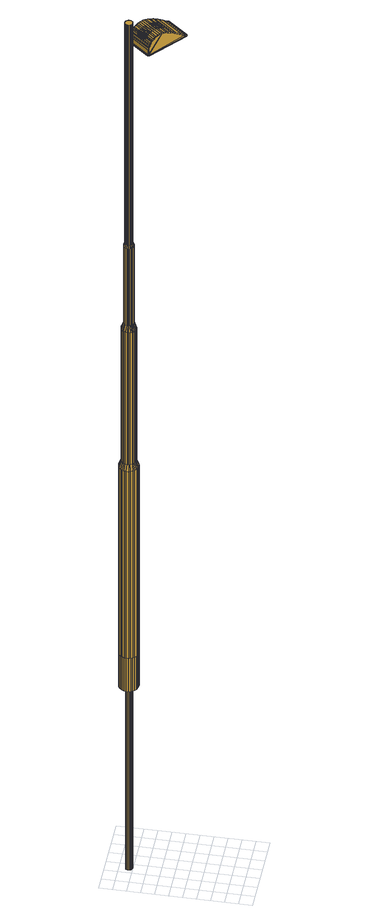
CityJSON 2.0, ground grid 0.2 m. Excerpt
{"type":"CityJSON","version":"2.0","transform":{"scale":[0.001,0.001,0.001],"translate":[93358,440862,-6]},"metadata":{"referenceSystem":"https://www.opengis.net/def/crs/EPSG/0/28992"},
"CityObjects":{
"cityfurniture1":{"type":"CityFurniture","attributes":{"Lichtpunttype":"Straatverlichting","Brondatum":"12-06-2019","Buurt_nummer":"62","Masttype":"TRAMMAST LPH 10M","Lamptype":"CPO-TW 140W KL.728","Buurtnaam":"Hillegersberg Noord","Nummer":"18","Uithoudertype":"UITHOUDER OV CONVERSIEMODEL","Geplaatst_op":"02-12-2010","Wijknummer":"6","Nivo":"0","Datum_laatste_mutatie":"07-06-2019","Straatnaam":"Straatweg","Thema":"Lichtmasten","Beheerobject":"71935/OVL-018","Armatuurtype":"4767 ARM SGS 453 1X CPO-TW 140W K EB OC FG EVSA VLAK GLAS LS-6","Objecthoogte":"10","Klasse":"Verbindingsweg 2-zijdig","Wijknaam":"Hillegersberg-Schiebroek"},"geometry":[{"type":"MultiSurface","lod":"2","boundaries":[[[0,1,2,3]],[[4,0,3,5]],[[6,4,5,7]],[[8,6,7,9]],[[10,8,9,11]],[[12,10,11,13]],[[14,12,13,15]],[[16,14,15,17]],[[18,16,17,19]],[[20,18,19,21]],[[22,20,21,23]],[[24,22,23,25]],[[26,24,25,27]],[[28,26,27,29]],[[30,28,29,31]],[[32,30,31,33]],[[34,32,33,35]],[[36,34,35,37]],[[38,36,37,39]],[[40,38,39,41]],[[42,40,41,43]],[[44,42,43,45]],[[46,44,45,47]],[[1,46,47,2]],[[46,1,0,4,6,8,10,12,14,16,18,20,22,24,26,28,30,32,34,36,38,40,42,44]]]}]},
"cityfurniture2":{"type":"CityFurniture","attributes":{"Lichtpunttype":"Straatverlichting","Brondatum":"12-06-2019","Buurt_nummer":"62","Masttype":"TRAMMAST LPH 10M","Lamptype":"CPO-TW 140W KL.728","Buurtnaam":"Hillegersberg Noord","Nummer":"18","Uithoudertype":"UITHOUDER OV CONVERSIEMODEL","Geplaatst_op":"02-12-2010","Wijknummer":"6","Nivo":"0","Datum_laatste_mutatie":"07-06-2019","Straatnaam":"Straatweg","Thema":"Lichtmasten","Beheerobject":"71935/OVL-018","Armatuurtype":"4767 ARM SGS 453 1X CPO-TW 140W K EB OC FG EVSA VLAK GLAS LS-6","Objecthoogte":"10","Klasse":"Verbindingsweg 2-zijdig","Wijknaam":"Hillegersberg-Schiebroek"},"geometry":[{"type":"MultiSurface","lod":"2","boundaries":[[[48,49,50,51]],[[52,53,54,55]],[[56,57,58,59]],[[60,61,49,48]],[[62,63,64,65]],[[65,64,57,56]],[[51,50,53,52]],[[59,58,61,60]],[[66,56,59,67]],[[68,48,51,69]],[[70,71,72,73]],[[74,75,76,77]],[[78,79,80,81]],[[67,59,60,82]],[[83,84,71,70]],[[77,76,85,86]],[[82,60,48,68]],[[87,88,75,74]],[[89,52,55,90]],[[91,62,65,92]],[[93,94,79,78]],[[69,51,52,89]],[[92,65,56,66]],[[81,80,63,62]],[[95,96,94,93]],[[97,98,84,83]],[[86,85,98,97]],[[90,55,88,87]],[[71,99,100,72]],[[55,54,101,88]],[[102,103,104,105]],[[106,107,103,102]],[[76,108,109,85]],[[110,111,107,106]],[[112,113,111,110]],[[114,115,113,112]],[[98,116,117,84]],[[85,109,116,98]],[[84,117,99,71]],[[118,119,96,95]],[[105,104,119,118]],[[75,120,108,76]],[[72,100,115,114]],[[88,101,120,75]],[[121,122,123,124]],[[125,126,127,128]],[[129,130,131,132]],[[133,134,135,136]],[[137,138,139,140]],[[140,139,141,142]],[[128,127,143,144]],[[145,146,126,125]],[[147,148,149,150]],[[132,131,151,152]],[[142,141,122,121]],[[153,154,146,145]],[[155,156,154,153]],[[136,135,156,155]],[[152,151,134,133]],[[157,158,130,129]],[[150,149,158,157]],[[122,159,160,123]],[[138,161,162,139]],[[163,164,165,166]],[[126,167,168,127]],[[169,170,171,172]],[[173,174,161,138]],[[135,175,176,156]],[[172,171,177,178]],[[179,180,181,182]],[[139,162,183,141]],[[141,183,159,122]],[[146,184,167,126]],[[166,165,148,147]],[[182,181,170,169]],[[134,185,175,135]],[[127,168,186,143]],[[187,188,164,163]],[[178,177,188,187]],[[156,176,189,154]],[[144,143,174,173]],[[154,189,184,146]],[[123,160,180,179]],[[190,191,192,193]],[[194,195,196,197]],[[198,199,200,201]],[[202,203,191,190]],[[201,200,195,194]],[[204,205,206,207]],[[193,192,199,198]],[[208,209,210,211]],[[211,210,205,204]],[[197,196,212,213]],[[207,206,203,202]],[[214,190,193,215]],[[140,208,211,137]],[[213,212,216,217]],[[218,194,197,219]],[[217,216,220,221]],[[222,223,224,225]],[[225,224,226,227]],[[228,229,230,231]],[[231,230,232,233]],[[233,232,234,235]],[[235,234,236,237]],[[237,236,238,239]],[[240,198,201,241]],[[227,226,209,208]],[[215,193,198,240]],[[242,207,202,243]],[[244,245,246,247]],[[221,220,245,244]],[[247,246,248,249]],[[249,248,250,251]],[[251,250,229,228]],[[239,238,252,253]],[[254,204,207,242]],[[243,202,190,214]],[[241,201,194,218]],[[253,252,223,222]],[[137,211,204,254]],[[255,237,239,256]],[[257,231,233,258]],[[259,213,217,260]],[[261,244,247,262]],[[215,145,125,214]],[[263,228,231,257]],[[258,233,235,264]],[[142,227,208,140]],[[260,217,221,265]],[[265,221,244,261]],[[266,249,251,267]],[[262,247,249,266]],[[124,222,225,121]],[[264,235,237,255]],[[219,197,213,259]],[[256,239,253,268]],[[214,125,128,243]],[[121,225,227,142]],[[268,253,222,124]],[[267,251,228,263]],[[243,128,144,242]],[[262,150,157,261]],[[258,178,187,257]],[[256,182,169,255]],[[266,147,150,262]],[[219,133,136,218]],[[265,129,132,260]],[[267,166,147,266]],[[240,153,145,215]],[[241,155,153,240]],[[268,179,182,256]],[[218,136,155,241]],[[259,152,133,219]],[[242,144,173,254]],[[261,157,129,265]],[[264,172,178,258]],[[257,187,163,263]],[[260,132,152,259]],[[254,173,138,137]],[[255,169,172,264]],[[124,123,179,268]],[[226,224,223,252,238,236,234,232,230,229,250,248,246,245,220,216,212,196,195,200,199,192,191,203,206,205,210,209]],[[164,269,270,165]],[[171,271,272,177]],[[170,273,271,171]],[[160,274,275,180]],[[149,276,277,158]],[[161,278,279,162]],[[131,280,281,151]],[[143,186,282,174]],[[181,283,273,170]],[[188,284,269,164]],[[174,282,278,161]],[[165,270,285,148]],[[159,286,274,160]],[[151,281,185,134]],[[177,272,284,188]],[[180,275,283,181]],[[130,287,280,131]],[[158,277,287,130]],[[148,285,276,149]],[[272,77,86,284]],[[271,74,77,272]],[[284,86,97,269]],[[162,279,288,183]],[[276,73,289,277]],[[270,83,70,285]],[[273,87,74,271]],[[281,290,291,185]],[[183,288,286,159]],[[175,292,293,176]],[[277,289,294,287]],[[168,295,91,186]],[[185,291,292,175]],[[269,97,83,270]],[[167,296,295,168]],[[184,297,296,167]],[[280,298,290,281]],[[285,70,73,276]],[[287,294,298,280]],[[176,293,299,189]],[[189,299,297,184]],[[283,90,87,273]],[[186,91,92,282]],[[278,66,67,279]],[[73,72,114,289]],[[294,112,110,298]],[[279,67,82,288]],[[295,81,62,91]],[[290,106,102,291]],[[274,69,89,275]],[[299,95,93,297]],[[292,105,118,293]],[[288,82,68,286]],[[298,110,106,290]],[[275,89,90,283]],[[282,92,66,278]],[[296,78,81,295]],[[297,93,78,296]],[[293,118,95,299]],[[286,68,69,274]],[[291,102,105,292]],[[289,114,112,294]],[[300,301,302,303]],[[304,305,306,307]],[[308,309,310]],[[303,302,311,312]],[[313,314,315]],[[316,317,318,319]],[[308,320,321,322]],[[323,324,325,326]],[[307,306,327,328]],[[319,318,305,304]],[[315,329,313]],[[330,331,324,323]],[[328,327,332,333]],[[334,335,336,337]],[[326,325,315,314]],[[338,339,340,341]],[[341,340,342,343]],[[343,342,335,334]],[[310,322,308]],[[337,336,301,300]],[[333,332,331,330]],[[312,311,317,316]],[[344,345,346,347]],[[348,349,345,344]],[[350,351,352]],[[351,353,352]],[[351,354,353]],[[355,356,349,348]],[[357,358,346,345,349,356,359,360,361,362,363,364],[365,366,351,350,367,368]],[[351,366,369,354]],[[354,370,353]],[[354,358,357,370]],[[370,357,364,353]],[[347,346,358,354]],[[371,359,356,355]],[[372,336,335,373]],[[374,301,336,372]],[[375,311,302,376]],[[377,317,311,375]],[[376,302,301,374]],[[378,318,317,377]],[[379,380,381,382]],[[383,384,385,310]],[[386,387,384,383]],[[388,389,390,391]],[[392,393,394,395]],[[389,392,395,390]],[[396,388,391,397]],[[263,163,166,267]],[[398,399,400,401]],[[402,403,404,405]],[[403,398,401,404]],[[406,407,408,409]],[[410,411,412,413]],[[414,406,409,415]],[[416,417,418,419]],[[420,410,413,421]],[[422,396,397,423]],[[424,425,426,427]],[[411,424,427,412]],[[428,429,430,431]],[[417,420,421,418]],[[429,414,415,430]],[[432,433,434,435]],[[407,432,435,408]],[[436,428,431,437]],[[425,438,439,426]],[[433,422,423,434]],[[440,441,442,443]],[[444,440,443,445]],[[446,444,445,447]],[[448,449,450,451]],[[452,453,454,455]],[[453,456,457,454]],[[441,452,455,442]],[[458,459,460,461]],[[462,463,464,465]],[[466,467,468,469]],[[463,470,471,464]],[[472,473,474,475]],[[459,476,477,460]],[[478,479,480,481]],[[482,483,484,485]],[[456,466,469,457]],[[486,462,465,487]],[[483,458,461,484]],[[488,478,481,489]],[[467,482,485,468]],[[479,486,487,480]],[[473,490,491,474]],[[490,488,489,491]],[[492,493,494,495]],[[496,497,498,499]],[[500,501,502,503]],[[501,492,495,502]],[[504,448,451,505]],[[493,496,499,494]],[[497,504,505,498]],[[506,507,508,509]],[[510,511,512,513]],[[514,515,516,517]],[[507,518,519,508]],[[520,521,522,523]],[[511,524,525,512]],[[399,526,527,400]],[[515,500,503,516]],[[528,520,523,529]],[[530,506,509,531]],[[521,514,517,522]],[[526,532,533,527]],[[532,530,531,533]],[[534,510,513,535]],[[518,534,535,519]],[[536,324,331,537]],[[538,325,324,536]],[[539,315,325,538]],[[321,329,315,539]],[[540,541,542,543]],[[365,544,355]],[[545,546,547]],[[352,548,549]],[[550,551,367,350]],[[551,550,541,540]],[[368,367,544]],[[350,352,549]],[[541,550,350,351]],[[347,354,369,365]],[[365,368,544]],[[355,348,344]],[[549,544,367,350]],[[365,344,347]],[[544,371,355]],[[545,547,365,368,540,543,552]],[[365,355,344]],[[553,554,387,386]],[[555,556,557,558]],[[559,339,560,561]],[[558,557,554,553]],[[561,560,556,555]],[[562,340,339,559]],[[373,335,342,563]],[[563,342,340,562]],[[564,565,566,567]],[[568,569,570,571]],[[572,573,574,575]],[[576,577,578,579]],[[580,581,582,583]],[[584,580,583,585]],[[586,587,588,589]],[[590,584,585,591]],[[573,590,591,574]],[[569,592,593,570]],[[577,564,567,578]],[[565,568,571,566]],[[594,576,579,595]],[[581,594,595,582]],[[596,586,589,597]],[[598,599,600,601]],[[602,596,597,603]],[[604,605,606,607]],[[608,609,610,611]],[[612,613,614,615]],[[605,598,601,606]],[[616,617,618,619]],[[620,602,603,621]],[[622,623,624,625]],[[623,616,619,624]],[[609,620,621,610]],[[626,608,611,627]],[[470,622,625,471]],[[613,626,627,614]],[[599,612,615,600]],[[628,629,630,631]],[[632,633,634,635]],[[636,637,638,639]],[[633,640,641,634]],[[642,643,644,645]],[[643,646,647,644]],[[648,628,631,649]],[[637,642,645,638]],[[646,650,651,647]],[[650,648,649,651]],[[652,636,639,653]],[[654,655,656,657]],[[658,654,657,659]],[[660,652,653,661]],[[640,660,661,641]],[[544,360,359,371]],[[548,362,361,549]],[[662,385,663]],[[663,385,384,664]],[[665,554,557,666]],[[313,667,662,329]],[[549,361,360,544]],[[663,667,662]],[[353,364,363,352]],[[668,669,556]],[[352,363,362,548]],[[560,339,338]],[[670,387,554,665]],[[664,384,387,670]],[[556,560,668]],[[338,668,560]],[[666,557,556,669]],[[308,671,309]],[[672,539,538,673]],[[321,539,672]],[[672,320,321]],[[537,331,332,674]],[[674,332,327,675]],[[676,306,305,677]],[[677,305,318,378]],[[675,327,306,676]],[[678,416,419,679]],[[680,681,682,683]],[[684,685,686,687]],[[688,689,690,691]],[[681,692,693,682]],[[685,680,683,686]],[[692,678,679,693]],[[694,695,696,697]],[[698,699,700,701]],[[542,702,552,543]],[[703,688,691,704]],[[705,703,704,706]],[[707,698,701,708]],[[540,368,367,551]],[[699,709,710,700]],[[711,694,697,712]],[[713,714,715,716]],[[714,707,708,715]],[[695,713,716,696]],[[709,717,718,710]],[[702,546,552]],[[717,705,706,718]],[[542,541,351,366,369,719,546,702]],[[545,552,546]],[[719,547,546]],[[547,719,365]],[[369,365,719]],[[720,562,559,721]],[[722,376,374,723]],[[724,563,562,720]],[[725,375,376,722]],[[726,377,375,725]],[[727,553,386,728]],[[729,558,553,727]],[[730,677,378,671]],[[731,676,677,730]],[[732,536,537,733]],[[734,674,675,735]],[[673,538,536,732]],[[728,386,383,736]],[[737,372,373,738]],[[723,374,372,737]],[[735,675,676,731]],[[721,559,561,739]],[[736,383,310,309]],[[739,561,555,740]],[[740,555,558,729]],[[671,378,377,726]],[[738,373,563,724]],[[733,537,674,734]],[[667,663,319]],[[319,304,307,328,333,330,323,326,314,667]],[[741,742,743,744]],[[744,743,380,379]],[[745,746,742,741]],[[382,747,748,745,741,744,379]],[[749,750,751,752]],[[753,754,755,756]],[[748,757,746,745]],[[747,758,757,748]],[[758,381,380,743,742,746,757]],[[759,760,761,762]],[[754,763,764,755]],[[382,381,758,747]],[[765,766,767,768]],[[769,749,752,770]],[[655,753,756,656]],[[766,759,762,767]],[[760,771,772,761]],[[763,765,768,764]],[[771,769,770,772]],[[310,385,662,322]],[[669,338,341,343,334,337,300,303,312,316,319,663,664,670,665,666]],[[669,668,338]],[[308,320,672]],[[672,673,732,733,734,735,731,730,671,308]],[[667,314,313]],[[739,740,729,727,728,736,309,671,726,725,722,723,737,738,724,720,721]]]}]}
},
"vertices":[
[285,1695,3880],[295,1703,3880],[295,1703,547],[285,1695,547],[277,1685,3880],[277,1685,547],[272,1673,3880],[272,1673,547],[270,1660,3880],[270,1660,547],[272,1647,3880],[272,1647,547],[277,1635,3880],[277,1635,547],[285,1625,3880],[285,1625,547],[295,1617,3880],[295,1617,547],[307,1612,3880],[307,1612,547],[320,1610,3880],[320,1610,547],[333,1612,3880],[333,1612,547],[345,1617,3880],[345,1617,547],[355,1625,3880],[355,1625,547],[363,1635,3880],[363,1635,547],[368,1647,3880],[368,1647,547],[370,1660,3880],[370,1660,547],[368,1673,3880],[368,1673,547],[363,1685,3880],[363,1685,547],[355,1695,3880],[355,1695,547],[345,1703,3880],[345,1703,547],[333,1708,3880],[333,1708,547],[320,1710,3880],[320,1710,547],[307,1708,3880],[307,1708,547],
[457,1624,4476],[457,1624,3876],[463,1656,3876],[463,1656,4476],[461,1687,4476],[461,1687,3876],[453,1718,3876],[453,1718,4476],[399,1546,4476],[399,1546,3876],[424,1567,3876],[424,1567,4476],[444,1593,4476],[444,1593,3876],[341,1522,4476],[341,1522,3876],[372,1531,3876],[372,1531,4476],[399,1546,7876],[424,1567,7876],[457,1624,7876],[463,1656,7876],[266,1799,7876],[266,1799,4476],[238,1783,4476],[238,1783,7876],[417,1770,7876],[417,1770,4476],[390,1790,4476],[390,1790,7876],[278,1527,4476],[278,1527,3876],[309,1521,3876],[309,1521,4476],[444,1593,7876],[296,1807,7876],[296,1807,4476],[359,1802,4476],[359,1802,7876],[438,1745,7876],[438,1745,4476],[461,1687,7876],[453,1718,7876],[341,1522,7876],[372,1531,7876],[247,1540,4476],[247,1540,3876],[220,1559,4476],[220,1559,3876],[328,1809,7876],[328,1809,4476],[266,1799,3876],[238,1783,3876],[438,1745,3876],[176,1642,4476],[176,1642,3876],[185,1612,3876],[185,1612,4476],[175,1674,4476],[175,1674,3876],[390,1790,3876],[359,1802,3876],[180,1706,4476],[180,1706,3876],[194,1736,4476],[194,1736,3876],[213,1763,4476],[213,1763,3876],[328,1809,3876],[296,1807,3876],[200,1584,4476],[200,1584,3876],[417,1770,3876],[394,1642,11876],[394,1642,10476],[398,1658,10476],[398,1658,11876],[301,1591,10476],[290,1560,10376],[313,1556,10376],[317,1587,10476],[256,1701,10476],[227,1717,10376],[217,1694,10376],[249,1684,10476],[247,1651,10476],[214,1646,10376],[221,1624,10376],[251,1635,10476],[364,1600,11876],[364,1600,10476],[377,1612,10476],[377,1612,11876],[387,1625,10476],[387,1625,11876],[337,1557,10376],[333,1588,10476],[284,1598,10476],[267,1570,10376],[294,1733,10476],[281,1763,10376],[260,1753,10376],[279,1726,10476],[213,1670,10376],[246,1668,10476],[270,1608,10476],[247,1584,10376],[259,1621,10476],[231,1602,10376],[266,1714,10476],[241,1738,10376],[424,1633,10376],[428,1656,10376],[382,1574,10376],[399,1590,10376],[326,1739,10476],[328,1772,10376],[304,1770,10376],[310,1738,10476],[290,1560,7976],[313,1556,7976],[384,1705,10476],[410,1724,10376],[394,1743,10376],[373,1719,10476],[350,1593,10476],[361,1563,10376],[221,1624,7976],[231,1602,7976],[374,1758,10376],[359,1729,10476],[397,1675,10476],[427,1680,10376],[421,1703,10376],[392,1691,10476],[414,1610,10376],[267,1570,7976],[214,1646,7976],[337,1557,7976],[343,1735,10476],[351,1768,10376],[247,1584,7976],[306,1608,11926],[306,1608,15926],[293,1613,15926],[293,1613,11926],[269,1641,11926],[269,1641,15926],[265,1655,15926],[265,1655,11926],[283,1621,11926],[283,1621,15926],[274,1631,15926],[274,1631,11926],[318,1606,11926],[318,1606,15926],[343,1610,11926],[343,1610,15926],[330,1606,15926],[330,1606,11926],[364,1624,11926],[364,1624,15926],[354,1615,15926],[354,1615,11926],[265,1667,15926],[265,1667,11926],[301,1591,11876],[284,1598,11876],[267,1679,15926],[267,1679,11926],[251,1635,11876],[247,1651,11876],[272,1692,15926],[272,1692,11926],[379,1659,11926],[379,1659,15926],[377,1647,15926],[377,1647,11926],[372,1635,15926],[372,1635,11926],[325,1720,11926],[325,1720,15926],[338,1719,15926],[338,1719,11926],[350,1713,15926],[350,1713,11926],[361,1705,15926],[361,1705,11926],[370,1695,15926],[370,1695,11926],[375,1685,15926],[375,1685,11926],[270,1608,11876],[259,1621,11876],[333,1588,11876],[317,1587,11876],[280,1702,11926],[280,1702,15926],[289,1711,15926],[289,1711,11926],[300,1716,15926],[300,1716,11926],[313,1720,15926],[313,1720,11926],[379,1672,15926],[379,1672,11926],[350,1593,11876],[384,1705,11876],[392,1691,11876],[343,1735,11876],[359,1729,11876],[246,1668,11876],[249,1684,11876],[266,1714,11876],[279,1726,11876],[326,1739,11876],[373,1719,11876],[256,1701,11876],[294,1733,11876],[310,1738,11876],[397,1675,11876],[328,1772,7976],[304,1770,7976],[394,1743,7976],[374,1758,7976],[410,1724,7976],[428,1656,7976],[427,1680,7976],[260,1753,7976],[241,1738,7976],[382,1574,7976],[399,1590,7976],[217,1694,7976],[213,1670,7976],[361,1563,7976],[421,1703,7976],[351,1768,7976],[281,1763,7976],[424,1633,7976],[227,1717,7976],[414,1610,7976],[213,1763,7876],[175,1674,7876],[176,1642,7876],[185,1612,7876],[200,1584,7876],[194,1736,7876],[309,1521,7876],[278,1527,7876],[247,1540,7876],[180,1706,7876],[220,1559,7876],[716,1619,15588],[709,1612,15593],[730,1595,15601],[736,1603,15595],[838,1518,15591],[837,1506,15597],[868,1480,15582],[868,1494,15577],[365,1385,15337],[366,1385,15348],[366,1397,15340],[752,1575,15606],[758,1584,15600],[1136,1275,15337],[1124,1286,15358],[1138,1261,15352],[783,1563,15601],[779,1554,15607],[807,1531,15605],[809,1542,15599],[874,961,15337],[901,951,15337],[365,1398,15337],[991,1393,15489],[997,1374,15490],[1074,1313,15418],[1063,1334,15422],[901,1453,15563],[899,1468,15559],[1151,1251,15337],[961,1417,15514],[967,1399,15516],[934,1426,15541],[930,1442,15538],[686,1645,15567],[677,1640,15571],[691,1627,15583],[699,1633,15578],[659,1669,15528],[648,1665,15530],[656,1657,15545],[667,1661,15542],[666,1649,15559],[675,1654,15555],[898,935,15339],[898,935,15332],[912,942,15332],[912,942,15339],[884,939,15339],[884,939,15332],[667,1581,15332],[798,1530,15332],[636,1706,15339],[1158,1271,15339],[1161,1242,15339],[361,1375,15339],[361,1375,15332],[1166,1256,15332],[1161,1242,15332],[354,1389,15332],[359,1403,15332],[608,1703,15332],[621,1710,15332],[636,1706,15332],[1158,1271,15332],[880,982,15332],[1115,1266,15332],[489,1367,15332],[563,1247,15332],[1116,1265,15332],[1166,1256,15339],[354,1389,15339],[447,1334,15583],[432,1346,15571],[465,1320,15593],[509,1284,15606],[486,1303,15601],[535,1262,15607],[563,1239,15605],[559,1293,15443],[751,1523,15443],[757,1519,15459],[565,1288,15459],[366,1397,15343],[616,1697,15343],[616,1697,15340],[372,1393,15424],[620,1690,15424],[723,1431,15606],[753,1406,15598],[759,1412,15598],[728,1437,15606],[784,1379,15583],[817,1353,15565],[822,1359,15565],[790,1386,15583],[695,1454,15608],[701,1460,15608],[562,1544,15546],[572,1536,15560],[577,1542,15560],[567,1550,15546],[545,1558,15515],[553,1551,15531],[558,1558,15531],[550,1564,15515],[593,1539,15572],[608,1527,15584],[613,1533,15584],[598,1545,15572],[706,1466,15608],[733,1443,15606],[739,1450,15606],[711,1472,15608],[582,1549,15560],[587,1555,15560],[636,1525,15594],[657,1508,15602],[662,1514,15602],[641,1531,15594],[679,1488,15607],[684,1494,15607],[669,1475,15607],[674,1482,15607],[764,1419,15598],[795,1392,15583],[800,1398,15583],[769,1425,15598],[564,1563,15531],[572,1556,15546],[578,1562,15546],[569,1569,15531],[626,1512,15594],[647,1495,15602],[652,1501,15602],[631,1519,15594],[555,1570,15515],[561,1576,15515],[827,1365,15565],[832,1371,15565],[542,1519,15546],[551,1511,15560],[556,1518,15560],[547,1525,15546],[533,1527,15531],[538,1533,15531],[525,1533,15515],[530,1539,15515],[764,1355,15583],[797,1328,15565],[802,1334,15565],[769,1361,15583],[562,1503,15572],[577,1491,15584],[583,1496,15584],[567,1509,15572],[595,1475,15594],[600,1481,15594],[722,1370,15598],[754,1342,15583],[759,1349,15583],[728,1375,15598],[595,1434,15602],[618,1414,15607],[624,1420,15607],[600,1440,15602],[616,1458,15602],[639,1438,15607],[644,1445,15607],[621,1464,15602],[644,1393,15608],[649,1399,15608],[504,1509,15515],[512,1502,15531],[518,1508,15531],[509,1515,15515],[786,1316,15565],[791,1323,15565],[542,1478,15572],[556,1466,15584],[562,1472,15584],[547,1484,15572],[664,1417,15608],[693,1394,15606],[698,1400,15606],[669,1424,15608],[574,1451,15594],[579,1457,15594],[531,1487,15560],[536,1493,15560],[521,1495,15546],[526,1501,15546],[626,1471,15602],[649,1451,15607],[654,1457,15607],[631,1477,15602],[674,1430,15608],[703,1406,15606],[708,1412,15606],[679,1436,15608],[588,1502,15584],[605,1488,15594],[611,1494,15594],[593,1508,15584],[733,1382,15598],[738,1388,15598],[637,1483,15602],[659,1463,15607],[664,1469,15607],[642,1489,15602],[743,1394,15598],[774,1367,15583],[779,1373,15583],[748,1400,15598],[561,1524,15560],[572,1515,15572],[578,1520,15572],[567,1530,15560],[685,1441,15608],[690,1448,15608],[543,1539,15531],[552,1531,15546],[557,1538,15546],[548,1545,15531],[807,1340,15565],[812,1347,15565],[583,1527,15572],[588,1533,15572],[535,1545,15515],[540,1552,15515],[616,1500,15594],[621,1506,15594],[598,1515,15584],[603,1521,15584],[713,1419,15606],[718,1425,15606],[751,1079,15490],[721,1105,15516],[827,1015,15418],[889,961,15352],[568,1242,15495],[804,1525,15495],[976,1381,15476],[741,1098,15476],[359,1403,15339],[820,1033,15402],[1061,1310,15396],[847,1010,15372],[621,1710,15339],[608,1703,15339],[672,1577,15495],[494,1363,15495],[780,1066,15441],[376,1391,15451],[623,1687,15451],[387,1382,15496],[634,1678,15496],[628,1683,15475],[381,1387,15475],[403,1370,15530],[640,1672,15514],[395,1377,15514],[412,1363,15545],[421,1356,15559],[624,1368,15608],[651,1345,15606],[657,1351,15606],[629,1374,15608],[682,1320,15598],[713,1294,15583],[718,1300,15583],[687,1327,15598],[484,1484,15515],[492,1477,15531],[497,1483,15531],[489,1490,15515],[575,1409,15602],[597,1390,15607],[603,1395,15607],[580,1416,15602],[521,1453,15572],[536,1441,15584],[541,1447,15584],[527,1459,15572],[510,1463,15560],[515,1469,15560],[723,1306,15583],[755,1279,15565],[760,1285,15565],[728,1312,15583],[501,1470,15546],[506,1476,15546],[745,1267,15565],[750,1273,15565],[554,1426,15594],[559,1433,15594],[692,1333,15598],[697,1339,15598],[511,1483,15546],[520,1475,15560],[525,1481,15560],[516,1489,15546],[662,1357,15606],[667,1364,15606],[494,1497,15515],[502,1490,15531],[507,1496,15531],[499,1503,15515],[585,1422,15602],[608,1401,15607],[613,1407,15607],[590,1428,15602],[532,1465,15572],[546,1453,15584],[551,1460,15584],[537,1472,15572],[733,1318,15583],[765,1292,15565],[770,1298,15565],[739,1324,15583],[634,1380,15608],[639,1386,15608],[672,1370,15606],[702,1345,15598],[707,1351,15598],[677,1376,15606],[564,1439,15594],[569,1445,15594],[702,1281,15583],[735,1255,15565],[740,1261,15565],[708,1287,15583],[473,1472,15515],[482,1465,15531],[487,1471,15531],[479,1478,15515],[526,1429,15584],[544,1414,15594],[549,1420,15594],[531,1435,15584],[490,1458,15546],[496,1464,15546],[565,1397,15602],[587,1377,15607],[592,1383,15607],[570,1403,15602],[613,1356,15608],[619,1362,15608],[671,1308,15598],[677,1314,15598],[641,1333,15606],[646,1339,15606],[511,1441,15572],[516,1447,15572],[472,1453,15531],[480,1446,15546],[485,1452,15546],[477,1459,15531],[463,1459,15515],[468,1466,15515],[500,1450,15560],[505,1456,15560],[615,1697,15337],[627,1699,15348],[627,1699,15350],[635,1690,15453],[639,1686,15475],[627,1699,15337],[650,1676,15511],[644,1681,15495],[632,1693,15427],[553,1235,15599],[862,971,15358],[803,1022,15422],[689,1133,15541],[657,1159,15563],[624,1188,15582],[593,1214,15597],[618,1539,15584],[623,1546,15584],[583,1569,15546],[592,1561,15560],[597,1567,15560],[588,1575,15546],[566,1583,15515],[574,1576,15531],[579,1582,15531],[571,1589,15515],[744,1330,15583],[776,1304,15565],[781,1310,15565],[749,1336,15583],[603,1551,15572],[609,1558,15572],[523,1514,15531],[532,1507,15546],[537,1513,15546],[528,1521,15531],[585,1463,15594],[605,1446,15602],[610,1453,15602],[590,1469,15594],[1016,1349,15441],[712,1357,15598],[717,1364,15598],[682,1382,15606],[687,1388,15606],[567,1478,15584],[572,1484,15584],[629,1426,15607],[634,1432,15607],[514,1521,15515],[520,1527,15515],[541,1499,15560],[552,1490,15572],[557,1496,15572],[546,1505,15560],[654,1405,15608],[659,1411,15608],[1086,1290,15368],[409,1353,15542],[401,1360,15528],[479,1295,15595],[460,1311,15588],[418,1345,15555],[502,1276,15600],[527,1256,15601],[375,1379,15453],[372,1381,15427],[380,1375,15475],[581,1210,15591],[611,1186,15577],[732,1082,15489],[703,1107,15514],[673,1133,15538],[642,1159,15559],[366,1385,15350],[443,1325,15578],[428,1337,15567],[393,1366,15512],[385,1371,15495],[536,1313,15450],[728,1544,15450],[739,1535,15439],[547,1304,15439],[536,1313,15468],[728,1544,15468],[559,1293,15475],[547,1304,15478],[692,1269,15583],[725,1242,15565],[730,1248,15565],[697,1275,15583],[490,1438,15560],[501,1428,15572],[506,1435,15572],[495,1444,15560],[739,1535,15478],[751,1523,15475],[577,1365,15607],[603,1343,15608],[608,1349,15608],[582,1371,15607],[516,1416,15584],[521,1423,15584],[534,1402,15594],[554,1385,15602],[560,1391,15602],[539,1408,15594],[661,1296,15598],[666,1302,15598],[631,1320,15606],[636,1327,15606]
]}
